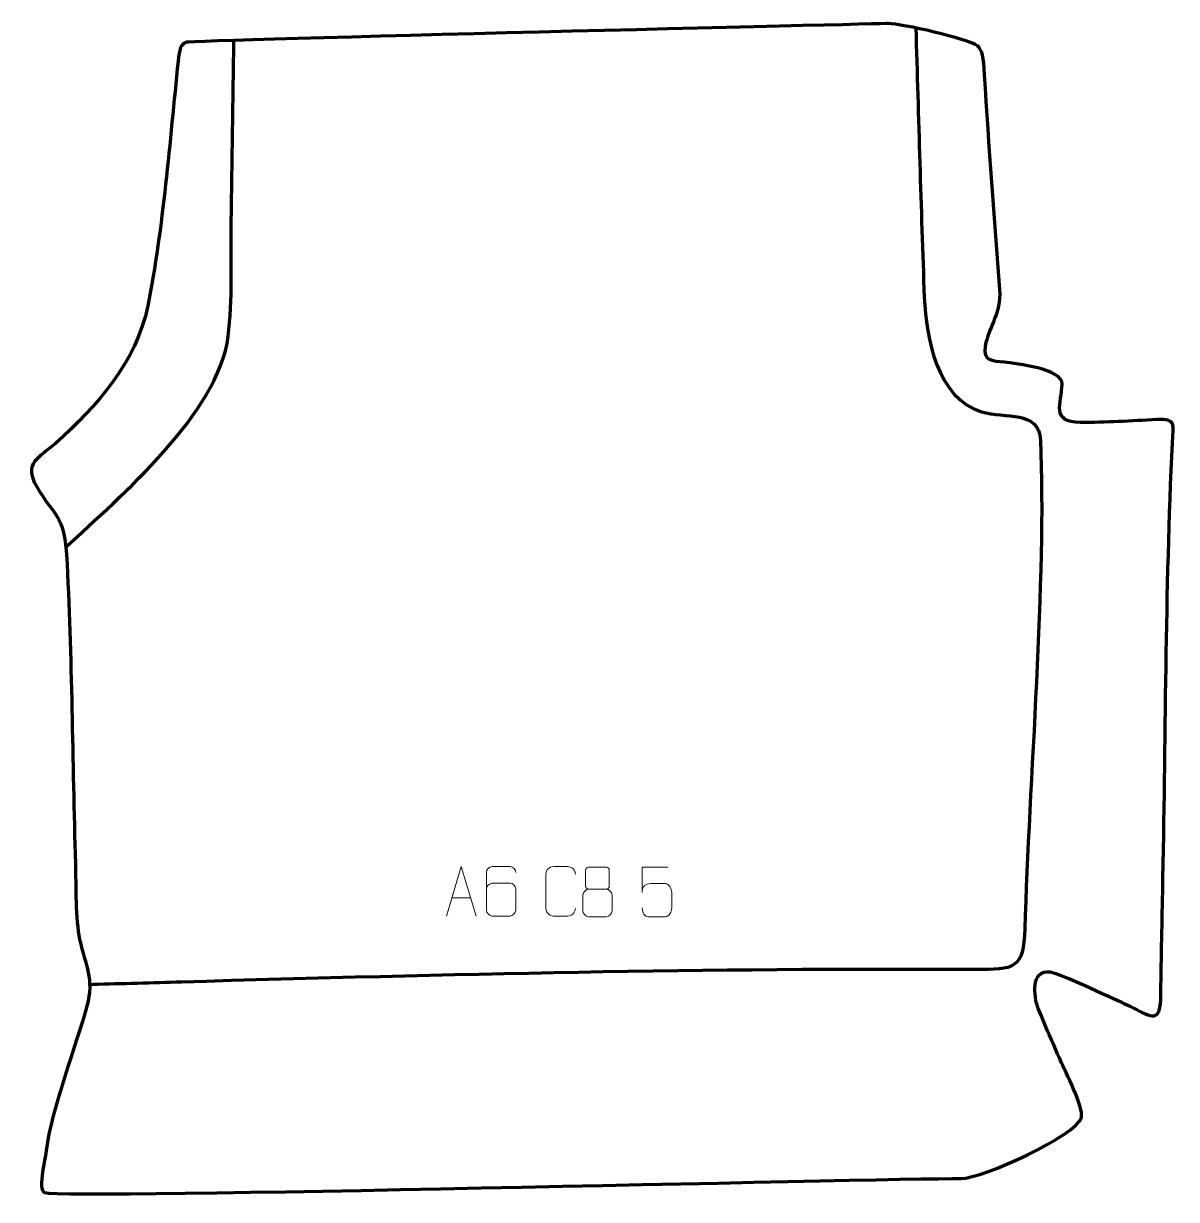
# Model space of a CAD drawing. Header units: millimetres. Extents: x -652 to -71, y -86 to 507.
import ezdxf

# ---------------------------------------------------------------- set-up
doc = ezdxf.new("R2010")
doc.units = ezdxf.units.MM
doc.header["$MEASUREMENT"] = 0
doc.layers.add('layer 2', color=7, linetype='Continuous')
doc.layers.add('layer 3', color=7, linetype='Continuous')

msp = doc.modelspace()

# ---------------------------------------------------------------- linework, layer by layer
at = {"layer": 'layer 2', "color": 142, "lineweight": 158}
for points, knots in [([(-202.5809, 504.9932), (-201.1451, 459.7404), (-200.0093, 414.2733), (-198.2786, 369.0567), (-198.2786, 369.0567), (-197.5114, 349.0119), (-191.6469, 318.0399), (-169.3932, 311.4964), (-169.3932, 311.4964), (-157.4125, 307.9737), (-140.4664, 312.4471), (-139.7804, 297.1955), (-139.7804, 297.1955), (-136.6609, 227.8447), (-145.5604, 123.8197), (-147.614, 50.7911), (-147.614, 50.7911), (-148.1806, 30.6435), (-152.8874, 30.2193), (-172.5491, 30.326), (-172.5491, 30.326), (-305.8559, 31.0512), (-439.1878, 27.8625), (-572.4322, 24.0162), (-572.4322, 24.0162), (-587.3989, 23.5842), (-602.3656, 23.1522), (-617.3323, 22.7202), (-617.3323, 22.7202), (-617.3323, 22.7202), (-618.8441, 22.6766), (-618.8441, 22.6766)], [0, 0, 0, 0, 0.11111111, 0.11111111, 0.11111111, 0.11111111, 0.22222222, 0.22222222, 0.22222222, 0.22222222, 0.33333333, 0.33333333, 0.33333333, 0.33333333, 0.44444444, 0.44444444, 0.44444444, 0.44444444, 0.55555556, 0.55555556, 0.55555556, 0.55555556, 0.66666667, 0.66666667, 0.66666667, 0.66666667, 0.77777778, 0.77777778, 0.77777778, 0.77777778, 1, 1, 1, 1]), ([(-630.8348, 243.231), (-603.0355, 269.233), (-554.0709, 310.425), (-549.0367, 349.6525), (-549.0367, 349.6525), (-546.7721, 367.2992), (-547.7445, 389.0371), (-547.4743, 407.2058), (-547.4743, 407.2058), (-547.0208, 437.7032), (-546.5877, 468.201), (-546.1346, 498.6984)], [0, 0, 0, 0, 0.25, 0.25, 0.25, 0.25, 0.5, 0.5, 0.5, 0.5, 1, 1, 1, 1])]:
    msp.add_open_spline(points, degree=3, knots=knots, dxfattribs=at)
at = {"layer": 'layer 3', "color": 242, "lineweight": 158}
msp.add_open_spline([(-216.3934, 507.1717), (-209.962, 507.2017), (-176.2346, 499.5333), (-171.498, 495.8808), (-171.498, 495.8808), (-168.8902, 493.87), (-168.4002, 490.2891), (-167.8784, 481.366), (-167.8784, 481.366), (-165.7644, 445.2188), (-162.8065, 409.216), (-160.1724, 373.1153), (-160.1724, 373.1153), (-159.4954, 360.5297), (-165.0161, 356.1072), (-167.5146, 344.4088), (-167.5146, 344.4088), (-168.5638, 336.7821), (-164.2176, 337.1261), (-157.8257, 336.4417), (-157.8257, 336.4417), (-152.1791, 335.8217), (-128.518, 333.1679), (-128.7878, 325.3807), (-128.7878, 325.3807), (-129.1197, 315.8042), (-134.7037, 306.2323), (-119.7346, 306.0772), (-119.7346, 306.0772), (-106.5241, 306.0392), (-94.2236, 306.8967), (-81.1089, 307.5573), (-81.1089, 307.5573), (-71.1983, 308.0566), (-72.7235, 305.4806), (-73.194, 295.8945), (-73.194, 295.8945), (-76.8655, 221.0928), (-76.5607, 144.4822), (-78.1323, 69.4716), (-78.1323, 69.4716), (-78.5123, 51.3685), (-78.9225, 33.3701), (-79.0692, 15.26), (-79.0692, 15.26), (-79.5955, 2.284), (-85.1749, 7.2891), (-94.2722, 11.6225), (-94.2722, 11.6225), (-100.6285, 14.6503), (-129.9646, 28.4997), (-134.8118, 29.1321), (-134.8118, 29.1321), (-144.822, 30.4381), (-143.1277, 16.6938), (-140.8651, 10.7697), (-140.8651, 10.7697), (-137.6669, 2.3962), (-133.2708, -7.0551), (-129.7166, -15.4852), (-129.7166, -15.4852), (-127.2395, -21.0014), (-117.8521, -39.1368), (-119.1124, -44.2115), (-119.1124, -44.2115), (-121.357, -53.2493), (-168.9291, -75.0651), (-179.6877, -75.0132), (-179.6877, -75.0132), (-219.0813, -74.8232), (-631.3682, -85.5786), (-641.5902, -82.0645), (-641.5902, -82.0645), (-645.3091, -80.786), (-640.889, -63.4133), (-640.4051, -58.8764), (-640.4051, -58.8764), (-638.6309, -42.2409), (-625.3306, -6.4686), (-620.213, 11.81), (-620.213, 11.81), (-616.5781, 25.7766), (-620.9268, 31.9818), (-623.9014, 45.5282), (-623.9014, 45.5282), (-626.0979, 55.5309), (-625.7523, 72.8357), (-626.0613, 83.6716), (-626.0613, 83.6716), (-627.5334, 135.2967), (-627.7669, 188.1127), (-630.4913, 239.5493), (-630.4913, 239.5493), (-632.0672, 259.8589), (-636.6073, 258.6094), (-645.7196, 273.9372), (-645.7196, 273.9372), (-652.1768, 285.8958), (-644.7757, 287.927), (-636.0803, 295.5483), (-636.0803, 295.5483), (-615.4172, 314.1386), (-595.2058, 336.816), (-589.5585, 364.8323), (-589.5585, 364.8323), (-581.7247, 404.2638), (-578.5215, 447.773), (-574.2944, 488.18), (-574.2944, 488.18), (-573.6393, 494.4422), (-573.0238, 496.6494), (-570.2494, 497.7215), (-570.2494, 497.7215), (-567.475, 498.7936), (-216.3934, 507.1717), (-216.3934, 507.1717)], degree=3, knots=[0, 0, 0, 0, 0.03333333, 0.03333333, 0.03333333, 0.03333333, 0.06666667, 0.06666667, 0.06666667, 0.06666667, 0.1, 0.1, 0.1, 0.1, 0.13333333, 0.13333333, 0.13333333, 0.13333333, 0.16666667, 0.16666667, 0.16666667, 0.16666667, 0.2, 0.2, 0.2, 0.2, 0.23333333, 0.23333333, 0.23333333, 0.23333333, 0.26666667, 0.26666667, 0.26666667, 0.26666667, 0.3, 0.3, 0.3, 0.3, 0.33333333, 0.33333333, 0.33333333, 0.33333333, 0.36666667, 0.36666667, 0.36666667, 0.36666667, 0.4, 0.4, 0.4, 0.4, 0.43333333, 0.43333333, 0.43333333, 0.43333333, 0.46666667, 0.46666667, 0.46666667, 0.46666667, 0.5, 0.5, 0.5, 0.5, 0.53333333, 0.53333333, 0.53333333, 0.53333333, 0.56666667, 0.56666667, 0.56666667, 0.56666667, 0.6, 0.6, 0.6, 0.6, 0.63333333, 0.63333333, 0.63333333, 0.63333333, 0.66666667, 0.66666667, 0.66666667, 0.66666667, 0.7, 0.7, 0.7, 0.7, 0.73333333, 0.73333333, 0.73333333, 0.73333333, 0.76666667, 0.76666667, 0.76666667, 0.76666667, 0.8, 0.8, 0.8, 0.8, 0.83333333, 0.83333333, 0.83333333, 0.83333333, 0.86666667, 0.86666667, 0.86666667, 0.86666667, 0.9, 0.9, 0.9, 0.9, 0.93333333, 0.93333333, 0.93333333, 0.93333333, 1, 1, 1, 1], dxfattribs=at)
at = {"layer": 'layer 3', "color": 250, "lineweight": 9}
for points, knots in [([(-438.9821, 57.27), (-438.9821, 57.27), (-431.6111, 82.2235), (-431.6111, 82.2235), (-431.6111, 82.2235), (-431.6111, 82.2235), (-424.0412, 57.27), (-424.0412, 57.27)], [0, 0, 0, 0, 0.33333333, 0.33333333, 0.33333333, 0.33333333, 1, 1, 1, 1]), ([(-404.0817, 79.2874), (-404.1058, 80.6269), (-405.462, 82.2801), (-407.0339, 82.2458), (-407.0339, 82.2458), (-410.0187, 82.2455), (-413.0039, 82.2455), (-415.9893, 82.2458), (-415.9893, 82.2458), (-417.2084, 82.2607), (-418.9366, 80.8231), (-418.9416, 79.2874), (-418.9416, 79.2874), (-418.9413, 72.9269), (-418.9413, 66.5661), (-418.9416, 60.2054), (-418.9416, 60.2054), (-418.9369, 59.0425), (-417.2084, 57.2714), (-415.9893, 57.247), (-415.9893, 57.247), (-413.0039, 57.2473), (-410.0187, 57.2473), (-407.0339, 57.247), (-407.0339, 57.247), (-405.7558, 57.2908), (-404.0861, 58.9053), (-404.0817, 60.2054), (-404.0817, 60.2054), (-404.0817, 63.7887), (-404.0817, 67.3718), (-404.0817, 70.9545), (-404.0817, 70.9545), (-404.1202, 72.4327), (-405.7029, 73.8656), (-407.0339, 73.8636), (-407.0339, 73.8636), (-410.0187, 73.8639), (-413.0039, 73.8639), (-415.9893, 73.8636), (-415.9893, 73.8636), (-417.3188, 73.8686), (-418.9618, 72.3613), (-418.9201, 70.9328)], [0, 0, 0, 0, 0.08333333, 0.08333333, 0.08333333, 0.08333333, 0.16666667, 0.16666667, 0.16666667, 0.16666667, 0.25, 0.25, 0.25, 0.25, 0.33333333, 0.33333333, 0.33333333, 0.33333333, 0.41666667, 0.41666667, 0.41666667, 0.41666667, 0.5, 0.5, 0.5, 0.5, 0.58333333, 0.58333333, 0.58333333, 0.58333333, 0.66666667, 0.66666667, 0.66666667, 0.66666667, 0.75, 0.75, 0.75, 0.75, 0.83333333, 0.83333333, 0.83333333, 0.83333333, 1, 1, 1, 1]), ([(-374.0886, 61.0877), (-374.2284, 58.7643), (-375.9056, 57.2847), (-378.0533, 57.2739), (-378.0533, 57.2739), (-380.3852, 57.2743), (-382.7171, 57.2743), (-385.0486, 57.2739), (-385.0486, 57.2739), (-386.9736, 57.1685), (-388.9457, 59.053), (-388.9345, 61.0703), (-388.9345, 61.0703), (-388.9341, 66.8404), (-388.9341, 72.6101), (-388.9345, 78.3794), (-388.9345, 78.3794), (-388.9303, 80.5175), (-387.1836, 82.2367), (-385.0312, 82.2232), (-385.0312, 82.2232), (-382.7055, 82.2232), (-380.3794, 82.2232), (-378.0533, 82.2232), (-378.0533, 82.2232), (-376.1067, 82.2587), (-374.1153, 80.7672), (-374.0886, 78.3296)], [0, 0, 0, 0, 0.125, 0.125, 0.125, 0.125, 0.25, 0.25, 0.25, 0.25, 0.375, 0.375, 0.375, 0.375, 0.5, 0.5, 0.5, 0.5, 0.625, 0.625, 0.625, 0.625, 0.75, 0.75, 0.75, 0.75, 1, 1, 1, 1]), ([(-368.9345, 80.4337), (-368.9345, 78.2207), (-368.9345, 74.5384), (-368.9345, 72.3251), (-368.9345, 72.3251), (-368.9195, 71.8177), (-368.1121, 70.8863), (-367.412, 70.8875), (-367.412, 70.8875), (-364.4421, 70.8877), (-361.4719, 70.8028), (-358.5015, 70.8025), (-358.5015, 70.8025), (-357.7044, 70.8067), (-356.9837, 71.597), (-356.9863, 72.3177), (-356.9863, 72.3177), (-356.9866, 74.5337), (-356.9866, 78.2184), (-356.9863, 80.4337), (-356.9863, 80.4337), (-357.0048, 81.1445), (-357.6162, 81.9049), (-358.4501, 81.8975), (-358.4501, 81.8975), (-361.4672, 81.8972), (-364.4841, 81.8972), (-367.5007, 81.8975), (-367.5007, 81.8975), (-368.1271, 81.9051), (-368.9512, 81.1941), (-368.9345, 80.4337)], [0, 0, 0, 0, 0.11111111, 0.11111111, 0.11111111, 0.11111111, 0.22222222, 0.22222222, 0.22222222, 0.22222222, 0.33333333, 0.33333333, 0.33333333, 0.33333333, 0.44444444, 0.44444444, 0.44444444, 0.44444444, 0.55555556, 0.55555556, 0.55555556, 0.55555556, 0.66666667, 0.66666667, 0.66666667, 0.66666667, 0.77777778, 0.77777778, 0.77777778, 0.77777778, 1, 1, 1, 1]), ([(-327.587, 81.8776), (-327.587, 81.8776), (-340.4387, 81.8776), (-340.4387, 81.8776), (-340.4387, 81.8776), (-340.4384, 77.647), (-340.4384, 73.4161), (-340.4387, 69.1849), (-340.4387, 69.1849), (-340.439, 72.495), (-338.808, 73.5668), (-335.996, 73.6273), (-335.996, 73.6273), (-333.5564, 73.6276), (-331.1169, 73.6276), (-328.6777, 73.6273), (-328.6777, 73.6273), (-327.0279, 73.6341), (-325.553, 71.2536), (-325.5245, 69.1849), (-325.5245, 69.1849), (-325.5248, 66.5976), (-325.5248, 64.01), (-325.5245, 61.4223), (-325.5245, 61.4223), (-325.4783, 59.4629), (-326.9777, 57.0266), (-328.6036, 56.9681), (-328.6036, 56.9681), (-330.5601, 56.9684), (-335.4551, 56.9684), (-337.4121, 56.9681), (-337.4121, 56.9681), (-339.2576, 56.9593), (-340.3647, 58.9241), (-340.3855, 61.4752)], [0, 0, 0, 0, 0.1, 0.1, 0.1, 0.1, 0.2, 0.2, 0.2, 0.2, 0.3, 0.3, 0.3, 0.3, 0.4, 0.4, 0.4, 0.4, 0.5, 0.5, 0.5, 0.5, 0.6, 0.6, 0.6, 0.6, 0.7, 0.7, 0.7, 0.7, 0.8, 0.8, 0.8, 0.8, 1, 1, 1, 1]), ([(-370.3933, 67.9155), (-370.3933, 64.7447), (-370.3933, 63.0426), (-370.3933, 59.8712), (-370.3933, 59.8712), (-370.4018, 58.6493), (-368.7039, 56.9566), (-367.4513, 56.9481), (-367.4513, 56.9481), (-364.4682, 56.9484), (-361.4849, 56.9484), (-358.5015, 56.9481), (-358.5015, 56.9481), (-357.1782, 56.9598), (-355.5578, 58.5814), (-355.5689, 59.8806), (-355.5689, 59.8806), (-355.5692, 63.0488), (-355.5692, 64.7476), (-355.5689, 67.9155), (-355.5689, 67.9155), (-355.6386, 69.2959), (-357.2164, 70.8745), (-358.5218, 70.8684), (-358.5218, 70.8684), (-361.4984, 70.8681), (-364.475, 70.8681), (-367.4513, 70.8684), (-367.4513, 70.8684), (-368.5308, 70.8748), (-370.3771, 69.2959), (-370.3933, 67.9155)], [0, 0, 0, 0, 0.11111111, 0.11111111, 0.11111111, 0.11111111, 0.22222222, 0.22222222, 0.22222222, 0.22222222, 0.33333333, 0.33333333, 0.33333333, 0.33333333, 0.44444444, 0.44444444, 0.44444444, 0.44444444, 0.55555556, 0.55555556, 0.55555556, 0.55555556, 0.66666667, 0.66666667, 0.66666667, 0.66666667, 0.77777778, 0.77777778, 0.77777778, 0.77777778, 1, 1, 1, 1])]:
    msp.add_open_spline(points, degree=3, knots=knots, dxfattribs=at)
msp.add_open_spline([(-436.2595, 66.5194), (-436.2595, 66.5194), (-426.7638, 66.5194), (-426.7638, 66.5194)], degree=3, dxfattribs=at)

doc.saveas('drawing.dxf')
